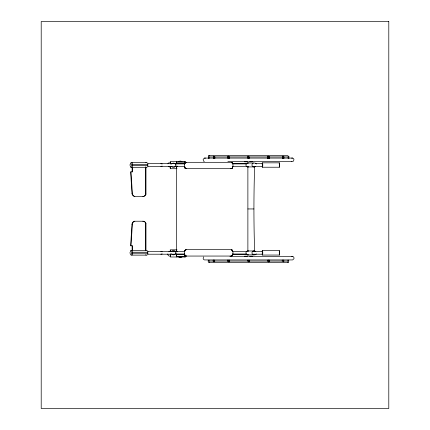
<?xml version="1.0" encoding="UTF-8"?>
<svg xmlns="http://www.w3.org/2000/svg" width="430" height="430" viewBox="0 0 430 430"><rect width="100%" height="100%" fill="white"/><g stroke="black" fill="none" stroke-linecap="round" stroke-linejoin="round"><path stroke-width="0.64" d="M232.635 167.421L232.641 166.458M232.635 254.786L232.641 253.829M145.974 250.351L145.974 223.535A3.021 2.838 -90 0 0 143.217 221.23L134.461 221.23A3.365 3.16 -90 0 0 131.978 224.293L130.612 245.804L132.499 245.804L132.499 250.351M130.999 245.804L132.365 224.293A3.365 3.16 -90 0 1 134.848 221.23M231.684 168.377L231.684 168.63C233.538 167.619 233.549 163.104 231.372 162.314L186.271 162.314C183.578 162.696 183.588 168.307 186.281 168.684L231.319 168.684L231.684 168.377L230.722 168.684M231.684 255.748L231.684 256C233.538 254.99 233.549 250.475 231.372 249.679L186.271 249.679C183.578 250.066 183.588 255.678 186.281 256.054L231.319 256.054L231.684 255.748L230.722 256.054M130.059 164.432L130.005 165.475M130.059 252.254L130.005 253.302M262.332 163.948L262.424 163.679M262.332 251.77L262.424 251.502M167.867 163.814L169.291 162.406M203.541 256.93L203.148 258.709L203.653 259.5L204.492 259.935L208.179 259.935M262.477 166.383L262.477 163.679M279.263 163.771L279.532 165.211L279.263 166.292M262.477 254.211L262.477 251.502M279.263 251.593L279.532 253.033L279.263 254.119M184.69 163.524L185.593 162.47M184.69 250.894L185.593 249.841M208.324 155.956L208.899 155.628L287.885 155.628M209.475 262.058L208.566 262.3M148.21 163.771L147.764 164.507A1.005 0.425 -90 0 0 147.764 165.555L148.21 166.292M148.21 251.593L147.764 252.335A1.005 0.425 -90 0 0 147.764 253.377L148.21 254.119M256.318 164.013A1.935 1.935 0 0 0 254.641 163.051L247.336 163.024L246.288 163.766L245.89 164.98L246.288 166.2L247.336 166.942L248.621 166.915M253.356 163.024L252.313 163.766L251.91 164.98L252.313 166.2L253.356 166.942L254.641 166.915A325.386 81.087 -90 0 0 253.926 208.948A325.386 81.087 -90 0 0 254.641 250.98L247.879 250.98M291.712 161.632L293.566 161.083L293.959 159.304L293.454 158.514L292.615 158.079L288.928 158.079M185.459 168.463L184.685 167.421L184.637 166.458M185.459 255.834L184.685 254.786L184.637 253.829M176.214 163.771L175.472 164.507A1.005 0.71 -90 0 0 175.472 165.555L176.214 166.292M177.257 166.292L177.563 166.114M176.214 251.593L175.472 252.335A1.005 0.71 -90 0 0 175.472 253.377L176.214 254.119M231.684 168.63L232.146 168.377M231.684 256L232.146 255.748M282.929 158.079L204.492 158.079L203.148 159.304L203.541 161.083L204.336 161.589M168.829 251.824L169.291 251.598M162.212 166.114L160.89 166.383M162.212 253.936L160.89 254.211M208.899 262.386L288.541 262.3M231.372 249.679A1.887 1.887 0 0 1 232.641 250.953L231.684 249.808L231.931 249.954M291.556 158.116L292.615 158.079M248.621 250.98L247.336 250.953L246.288 251.695L245.89 252.915L246.288 254.135L247.336 254.872L248.621 254.85M247.336 254.872L254.641 254.85A1.935 1.935 0 0 0 256.318 253.883M267.621 156.208L268.788 156.208L268.788 158.476M282.402 156.208L283.51 156.208L283.51 158.476M288.138 156.208L288.89 156.208L288.89 158.476M209.55 156.955L213.694 156.955M214.726 156.955L267.487 156.955M269.255 156.955L282.87 156.955M283.413 156.955L287.885 156.955M283.526 158.079L288.342 158.079M248.502 158.261L248.793 158.261M179.643 161.1L180.96 161.1M178.746 161.395L181.928 161.395M185.722 161.546L170.258 161.546L170.258 163.932M227.889 161.632L247.427 161.632M249.679 161.632L291.83 161.632M244.536 161.82L252.571 161.82M185.722 162.169L176.531 162.169L176.531 163.943M231.684 162.438L231.969 162.615M185.33 163.443L176.655 163.443L176.655 163.9L184.663 163.9M232.711 163.443L247.39 163.443M148.415 163.679L176.558 163.679M255.565 163.679L262.725 163.679M232.711 163.9L246.723 163.9M131.822 162.529A1.913 0.65 -90 0 1 132.478 164.443L147.447 164.443L147.447 165.421A1.887 0.645 -90 0 1 146.807 167.308L130.612 167.308L130.612 166.05M131.833 167.308A1.887 0.645 -90 0 0 132.478 165.421L147.447 165.421M148.415 166.383L176.558 166.383M176.934 166.383L184.905 166.383M232.264 166.383L246.922 166.383M255.334 166.383L262.725 166.383M252.931 166.657L255.608 166.657M247.879 166.915L254.641 166.915M176.714 168.087L176.531 166.313M177.004 168.71L170.258 168.71L170.258 166.324M132.499 167.308L132.499 171.855L130.612 171.855L131.978 193.366L132.365 193.366A3.365 3.16 -90 0 0 134.848 196.429M145.974 167.308L145.974 194.124L145.587 194.124L145.587 166.824M247.879 208.948L253.926 208.948M145.974 223.535L145.587 223.535L145.587 250.169M131.978 224.293L132.365 224.293M177.004 249.825L170.258 249.825L170.258 251.614M231.684 249.986L231.969 249.986M176.714 250.448L176.531 251.631M252.931 251.238L255.608 251.238M148.415 251.502L176.558 251.502M176.934 251.502L184.905 251.502M232.264 251.502L246.922 251.502M255.334 251.502L262.725 251.502M131.833 250.351A1.887 0.645 -90 0 1 132.478 252.238L147.447 252.238L147.447 253.216A1.913 0.65 -90 0 1 146.797 255.13L131.171 255.13A1.634 0.559 -90 0 1 130.634 253.92M131.822 255.13A1.913 0.65 -90 0 0 132.478 253.216L147.447 253.216M184.663 253.996L176.655 253.996L176.655 254.452L184.663 254.452A1.645 1.645 0 0 0 186.281 256.054M232.711 253.996L246.723 253.996M148.415 254.211L176.558 254.211M252.157 254.211L255.334 254.211M255.565 254.211L262.725 254.211M232.711 254.452L247.39 254.452M244.536 256.194L252.571 256.194M185.722 256.366L176.531 256.366L176.531 253.996M229.921 256.382L247.427 256.382M249.679 256.382L291.83 256.382M292.647 256.425L293.566 256.93L294.002 257.763L293.959 258.709L292.615 259.935L214.178 259.935M185.722 256.989L170.258 256.989L170.258 254.006M178.746 257.135L181.928 257.135M179.643 257.436L180.96 257.436M208.765 259.935L213.581 259.935M209.222 261.058L213.694 261.058M214.237 261.058L227.852 261.058M229.62 261.058L282.381 261.058M283.413 261.058L287.557 261.058M229.486 261.805L228.319 261.805L228.319 260.102M247.336 163.024L248.621 163.051M254.641 250.98L253.356 250.953L252.313 251.695L251.91 252.915L252.313 254.135L253.356 254.872M204.492 158.079L205.551 158.116M291.712 256.382L292.771 256.425M185.851 168.63L186.555 168.684M185.851 255.995L186.555 256.054M160.89 163.679L162.212 163.948M160.89 251.502L162.212 251.77M208.899 155.628L209.475 155.956M288.208 262.386L287.632 262.058M169.501 167.082L168.232 166.243M169.501 256.275L168.232 255.436L167.7 254.012M177.257 251.593L177.563 251.77M231.684 162.615L232.641 163.577A1.887 1.887 0 0 0 231.372 162.314M184.69 254.834L185.346 255.748L184.685 254.786M232.168 162.787L232.528 163.292M232.168 250.158L232.528 250.663M262.424 166.383L262.332 166.114M262.424 254.211L262.332 253.936M130.999 171.855L132.365 193.366M288.723 260.102L288.723 261.805M288.138 156.773L288.138 158.476M287.966 260.102L287.966 261.241M283.94 156.773L283.94 158.476M283.773 260.102L283.773 261.805L283.316 261.805L283.316 260.102M283.289 156.773L283.289 158.476M283.058 156.208L283.058 158.476M282.661 260.102L282.687 261.241M282.402 156.773L282.402 158.476M282.231 260.102L282.231 261.241M269.535 156.773L269.535 158.476M269.363 260.102L269.363 261.805L268.196 261.805L268.196 260.102M269.153 156.773L269.153 158.476M268.981 260.102L268.981 261.241M268.573 260.102L268.573 261.805M267.998 156.208L267.998 158.476M267.621 156.773L267.621 158.476M267.449 260.102L267.449 261.241M249.524 156.773L249.524 158.476M249.352 260.102L249.352 261.805L248.443 261.805L248.443 260.102L248.492 261.241M248.664 158.476L248.664 156.208L247.755 156.208L247.755 158.476M248.615 156.773L248.615 158.476M247.879 166.292L247.879 251.604M247.583 260.102L247.583 261.241M229.658 156.773L229.658 158.476M229.486 260.102L229.486 261.241M229.109 260.102L229.109 261.805M228.868 158.476L228.91 156.208L227.744 156.208L227.744 158.476M228.534 156.208L228.534 158.476M227.954 260.102L227.954 261.241M227.572 260.102L227.572 261.241M214.876 156.773L214.876 158.476M214.704 260.102L214.704 261.805M214.446 156.773L214.446 158.476M214.419 156.773L214.419 158.476M214.049 260.102L214.049 261.805L213.597 261.805L213.597 260.102M213.817 260.102L213.817 261.241M213.791 158.476L213.791 156.208L213.334 156.208L213.334 158.476M213.162 260.102L213.162 261.241M209.141 156.773L209.141 158.476M208.969 260.102L208.969 261.241M208.383 156.208L208.383 158.476M208.217 260.102L208.217 261.805M184.637 161.546L184.637 162.169M184.637 256.366L184.637 256.989M176.655 165.91L176.655 252.055M176.381 161.546L176.381 163.932M176.381 166.324L176.381 168.71M176.381 249.825L176.381 251.614M176.381 254.006L176.381 256.989M170.409 162.169L170.409 163.943M170.409 166.313L170.409 168.087M170.409 250.448L170.409 251.631M170.409 253.996L170.409 256.366M132.478 164.443L132.478 165.421M132.478 252.238L132.478 253.216M132.112 167.308L132.112 171.855M132.112 245.804L132.112 250.351M130.612 251.609L130.612 250.351L146.807 250.351A1.887 0.645 -90 0 1 147.447 252.238M232.641 254.727A1.328 1.328 0 0 1 231.319 256.054M184.637 251.319A1.634 1.634 0 0 1 186.271 249.679M186.281 168.684A1.645 1.645 0 0 1 184.637 167.039M232.641 167.356A1.328 1.328 0 0 1 231.319 168.684M184.637 163.948A1.634 1.634 0 0 1 186.271 162.314M147.447 164.443A1.913 0.65 -90 0 0 146.797 162.529L131.171 162.529A1.634 0.559 -90 0 0 130.612 164.163M145.867 162.75A1.634 0.559 -90 0 1 146.146 162.529M131.978 193.366A3.365 3.16 -90 0 0 134.461 196.429L143.217 196.429A3.021 2.838 -90 0 0 145.974 194.124M145.372 194.752A3.021 2.838 -90 0 1 144.05 196.139M143.453 196.354A3.021 2.838 -90 0 1 142.83 196.429M146.146 255.13A1.634 0.559 -90 0 1 145.749 254.651M142.83 221.23A3.021 2.838 -90 0 1 144.582 221.875M145.034 222.342A3.021 2.838 -90 0 1 145.372 222.907M175.343 166.351A2.188 2.188 0 0 1 171.554 166.351M171.554 164.163A2.188 2.188 0 0 1 175.343 164.163M175.343 253.77A2.188 2.188 0 0 1 171.554 253.77M171.554 251.582A2.188 2.188 0 0 1 175.343 251.582M172.951 251.813A0.994 0.994 0 0 1 173.946 251.813M130.946 166.114A1.365 0.468 -90 0 0 131.166 166.383L131.29 166.383A1.365 0.468 -90 0 0 131.693 165.029A1.365 0.468 -90 0 0 131.29 163.679L131.166 163.679A1.365 0.468 -90 0 0 130.946 163.948M279.296 167.227A2.215 0.317 -90 0 1 279.215 167.076M279.145 163.276A2.215 0.317 -90 0 1 279.296 162.836M262.493 162.836A2.215 0.317 -90 0 1 262.768 165.029A2.215 0.317 -90 0 1 262.493 167.227M262.198 166.378A2.215 0.317 -90 0 0 262.407 167.227L279.382 167.227A2.215 0.317 -90 0 0 279.656 165.029A2.215 0.317 -90 0 0 279.382 162.836L262.407 162.836A2.215 0.317 -90 0 0 262.16 164.185M130.946 253.936A1.365 0.468 -90 0 0 131.166 254.211L131.29 254.211A1.365 0.468 -90 0 0 131.693 252.856A1.365 0.468 -90 0 0 131.29 251.502L131.166 251.502A1.365 0.468 -90 0 0 130.946 251.77M279.296 255.049A2.215 0.317 -90 0 1 279.215 254.899M279.215 250.808A2.215 0.317 -90 0 1 279.296 250.658M262.493 250.658A2.215 0.317 -90 0 1 262.768 252.856A2.215 0.317 -90 0 1 262.493 255.049M262.16 253.705A2.215 0.317 -90 0 0 262.407 255.049L279.382 255.049A2.215 0.317 -90 0 0 279.656 252.856A2.215 0.317 -90 0 0 279.382 250.658L262.407 250.658A2.215 0.317 -90 0 0 262.16 252.007M388.795 21.5L41.205 21.5L41.205 408.5L388.795 408.5L388.795 21.5M185.346 168.377L184.69 167.463L185.346 168.377"/></g></svg>
